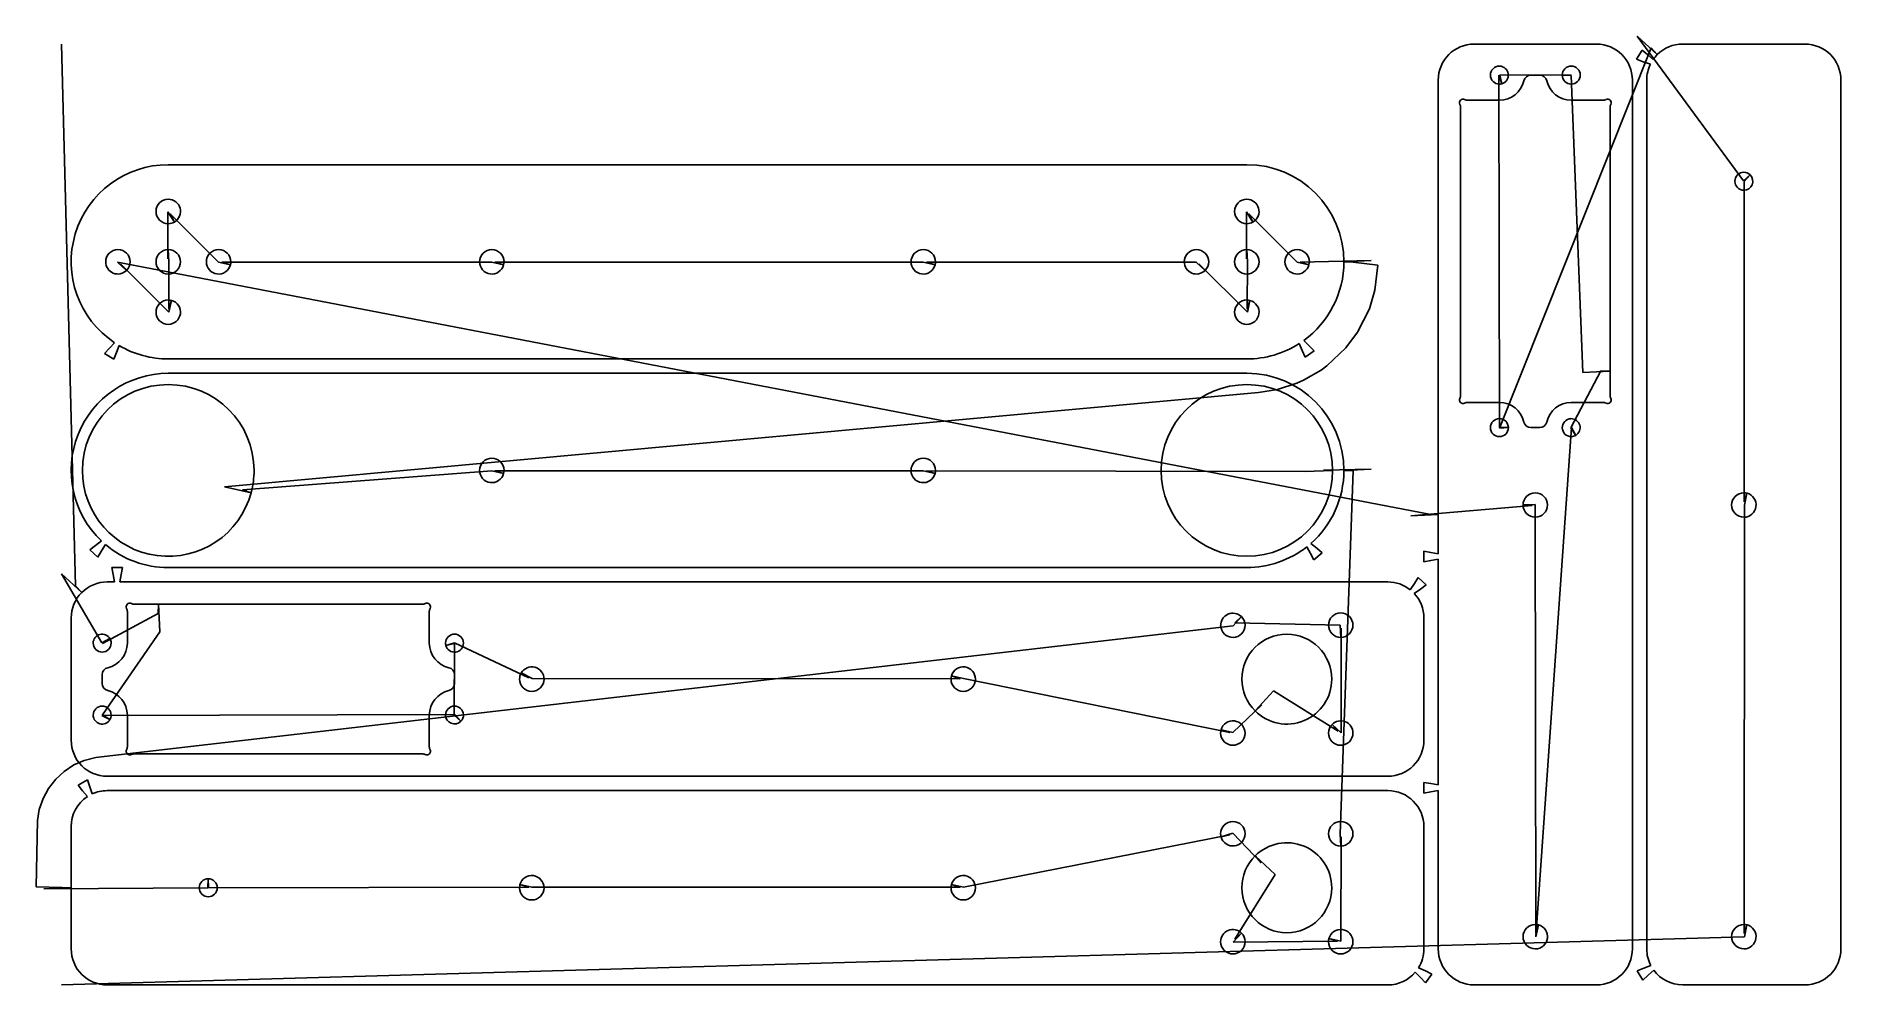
# Model space of a CAD drawing. Header units: inches. Extents: x -0.19 to 9.69, y 0 to 5.19.
import ezdxf

# ---------------------------------------------------------------- set-up
doc = ezdxf.new("R2010")
doc.units = ezdxf.units.IN
doc.layers.get('0').update_dxf_attribs({"linetype": 'CONTINUOUS'})
for name, color, linetype in [('3', 7, 'CONTINUOUS'), ('5', 7, 'CONTINUOUS'), ('9', 7, 'CONTINUOUS')]:
    doc.layers.add(name, color=color, linetype=linetype)

msp = doc.modelspace()

# ---------------------------------------------------------------- linework, layer by layer
at = {"color": 0, "linetype": 'CONTINUOUS'}
for p, q in [((0.0239, 2.1839), (-0.0529, 5.148)), ((9.1568, 4.3992), (8.5738, 5.1917)), ((8.6506, 5.1272), (7.8197, 3.0471)), ((8.5712, 5.0648), (8.601, 5.1157)), ((7.8197, 3.0514), (7.8176, 4.9777)), ((7.8218, 4.9789), (8.2133, 4.9805)), ((8.2133, 4.9762), (8.2761, 3.3511)), ((9.1606, 2.6429), (9.1598, 4.3962)), ((0.5293, 3.9737), (0.529, 4.2308)), ((0.5419, 4.2187), (0.8064, 3.9539)), ((6.4348, 3.9737), (6.4345, 4.2308)), ((6.4474, 4.2187), (6.7119, 3.9539)), ((7.4351, 2.5762), (0.2539, 3.9546)), ((0.5338, 3.6981), (0.5344, 3.9568)), ((0.824, 3.9544), (2.3025, 3.9539)), ((2.3201, 3.9544), (4.6647, 3.9539)), ((4.6823, 3.9544), (6.1594, 3.9546)), ((6.4393, 3.6981), (6.4399, 3.9568)), ((6.7296, 3.9544), (7.1184, 3.9632)), ((7.0185, 3.9545), (7.1548, 3.9381)), ((0.2695, 3.9462), (0.5343, 3.6804)), ((6.175, 3.9462), (6.4398, 3.6804)), ((7.1548, 3.9381), (7.1384, 3.802)), ((7.1384, 3.802), (7.1081, 3.6997)), ((7.1081, 3.6997), (7.0432, 3.5715)), ((7.0432, 3.5715), (6.9797, 3.4856)), ((6.8051, 3.469), (6.7563, 3.4358)), ((6.9797, 3.4856), (6.8749, 3.3874)), ((0.2329, 3.4236), (0.1829, 3.4549)), ((6.8432, 3.3643), (6.7469, 3.3088)), ((6.8749, 3.3874), (6.8432, 3.3643)), ((6.7111, 3.2928), (6.6055, 3.2585)), ((6.7469, 3.3088), (6.7111, 3.2928)), ((8.376, 3.3598), (8.2106, 3.048)), ((6.5002, 3.2408), (0.8389, 2.7258)), ((6.6055, 3.2585), (6.5002, 3.2408)), ((8.2142, 3.0502), (8.0194, 0.2631)), ((0.9377, 2.7084), (2.3025, 2.8121)), ((2.3201, 2.8127), (4.6647, 2.8121)), ((4.6823, 2.8127), (6.757, 2.8084)), ((6.8569, 2.8171), (7.1184, 2.8215)), ((7.0185, 2.8128), (6.9483, 0.8267)), ((7.9996, 2.6238), (7.3352, 2.5675)), ((8.0188, 0.2807), (8.0165, 2.6289)), ((9.1606, 0.2807), (9.1611, 2.6253)), ((0.1455, 2.3413), (0.1016, 2.3807)), ((7.406, 2.3149), (7.406, 2.3739)), ((0.2222, 2.2837), (0.2812, 2.2837)), ((6.8496, 2.3643), (6.8042, 2.3266)), ((0.1687, 1.872), (-0.0529, 2.2484)), ((7.3752, 2.2296), (7.4184, 2.1895)), ((0.4759, 2.0327), (0.1708, 1.8682)), ((6.3708, 1.9809), (6.9483, 1.9684)), ((0.1708, 1.4782), (0.4846, 1.9328)), ((0.1806, 1.2498), (6.3628, 1.9652)), ((6.9534, 1.9515), (6.9532, 1.3801)), ((2.0993, 1.868), (2.0973, 1.4758)), ((2.5063, 1.6798), (2.0982, 1.8721)), ((4.8673, 1.6755), (2.5235, 1.6758)), ((6.3437, 1.3802), (4.8849, 1.6761)), ((6.9376, 1.3884), (6.5833, 1.6098)), ((6.5188, 1.533), (6.3613, 1.3808)), ((2.1003, 1.4789), (0.1687, 1.4745)), ((-0.039, 1.1679), (0.0152, 1.2034)), ((0.0152, 1.2034), (0.0717, 1.2282)), ((0.0717, 1.2282), (0.1346, 1.2441)), ((0.1346, 1.2441), (0.1806, 1.2498)), ((-0.1242, 1.075), (-0.0844, 1.1261)), ((-0.0844, 1.1261), (-0.039, 1.1679)), ((0.0379, 1.0928), (0.0895, 1.1213)), ((7.406, 1.0493), (7.406, 1.1083)), ((-0.1747, 0.9594), (-0.1536, 1.0207)), ((-0.1536, 1.0207), (-0.1242, 1.075)), ((-0.1921, 0.5365), (-0.1848, 0.8993)), ((-0.1848, 0.8993), (-0.1747, 0.9594)), ((6.3448, 0.8203), (4.8849, 0.5343)), ((6.5157, 0.6686), (6.3598, 0.8296)), ((6.9534, 0.8098), (6.9519, 0.2391)), ((6.3711, 0.2498), (6.5925, 0.6042)), ((-0.05, 0.5337), (-0.1921, 0.5365)), ((0.7482, 0.5315), (-0.1499, 0.525)), ((2.5051, 0.5338), (0.7525, 0.5315)), ((4.8673, 0.5338), (2.5227, 0.5343)), ((-0.0529, 0), (9.1611, 0.2631)), ((6.9342, 0.2385), (6.3627, 0.2342)), ((7.4497, 0.0592), (7.4151, 0.0114)), ((8.6053, 0.0266), (8.5742, 0.0768))]:
    msp.add_line(p, q, dxfattribs=at)
at = {"layer": '3', "color": 3, "linetype": 'CONTINUOUS'}
for p, q in [((7.6819, 5.148), (8.3512, 5.148)), ((8.8236, 5.148), (9.4929, 5.148)), ((8.6467, 5.0374), (8.6078, 5.0515)), ((8.6618, 5.0633), (8.6305, 5.0903)), ((7.485, 2.574), (7.485, 4.9512)), ((8.0407, 4.9783), (7.9924, 4.9783)), ((8.548, 4.9512), (8.548, 0.1969)), ((8.6268, 0.1969), (8.6268, 4.9512)), ((9.6898, 4.9512), (9.6898, 0.1969)), ((7.6071, 4.8012), (7.6071, 3.2264)), ((7.8197, 4.8406), (7.6465, 4.8406)), ((8.3866, 4.8406), (8.2134, 4.8406)), ((8.426, 3.3576), (8.426, 4.8012)), ((0.5315, 4.4882), (6.437, 4.4882)), ((0.237, 3.5142), (0.2092, 3.4837)), ((0.2625, 3.4983), (0.2473, 3.4599)), ((6.7238, 3.5092), (6.7405, 3.4714)), ((6.7486, 3.5261), (6.7776, 3.4967)), ((6.437, 3.4252), (0.5315, 3.4252)), ((0.5315, 3.3465), (6.437, 3.3465)), ((8.426, 3.2264), (8.426, 3.3576)), ((7.6465, 3.187), (7.8197, 3.187)), ((8.2134, 3.187), (8.3866, 3.187)), ((7.9924, 3.0492), (8.0407, 3.0492)), ((7.485, 2.3594), (7.485, 2.574)), ((0.1652, 2.4298), (0.1325, 2.4046)), ((0.1876, 2.4098), (0.1659, 2.3745)), ((6.7649, 2.3967), (6.7851, 2.3606)), ((6.788, 2.4158), (6.8197, 2.3893)), ((6.437, 2.2835), (0.5315, 2.2835)), ((7.485, 2.3594), (7.4444, 2.3669)), ((7.485, 2.3294), (7.4444, 2.322)), ((7.485, 1.0938), (7.485, 2.3294)), ((0.1969, 2.2047), (0.2367, 2.2047)), ((0.2367, 2.2047), (0.2292, 2.2454)), ((0.2667, 2.2047), (0.2741, 2.2454)), ((0.2667, 2.2047), (7.2094, 2.2047)), ((7.332, 2.1619), (7.3542, 2.1967)), ((0.4781, 2.0827), (0.3469, 2.0827)), ((1.9217, 2.0827), (0.4781, 2.0827)), ((7.354, 2.1415), (7.3871, 2.1662)), ((0, 1.3386), (0, 2.0079)), ((0.3075, 2.0433), (0.3075, 1.8701)), ((1.961, 1.8701), (1.961, 2.0433)), ((7.4063, 2.0079), (7.4063, 1.3386)), ((0.1697, 1.6973), (0.1697, 1.6491)), ((2.0988, 1.6491), (2.0988, 1.6973)), ((0.3075, 1.4764), (0.3075, 1.3031)), ((1.961, 1.3031), (1.961, 1.4764)), ((0.3469, 1.2638), (1.9217, 1.2638)), ((7.2094, 1.1417), (0.1969, 1.1417)), ((7.485, 1.0938), (7.4444, 1.1013)), ((0.0888, 1.0307), (0.0626, 1.0626)), ((0.115, 1.0452), (0.1019, 1.0844)), ((0.1969, 1.063), (7.2094, 1.063)), ((7.485, 1.0638), (7.4444, 1.0563)), ((7.485, 0.1969), (7.485, 1.0638)), ((0, 0.5315), (0, 0.8661)), ((7.4063, 0.8661), (7.4063, 0.1969)), ((0, 0.1969), (0, 0.5315)), ((8.6489, 0.1061), (8.6105, 0.091)), ((7.2094, 0), (0.1969, 0)), ((7.3596, 0.0695), (7.3881, 0.0397)), ((7.3772, 0.0938), (7.4145, 0.076)), ((8.3512, 0), (7.6819, 0)), ((8.6648, 0.0806), (8.6342, 0.0528)), ((9.4929, 0), (8.8236, 0))]:
    msp.add_line(p, q, dxfattribs=at)
for centre, radius, start, end in [((7.6819, 4.9512), 0.1969, 90, 180), ((8.3512, 4.9512), 0.1969, 0, 90), ((8.8236, 4.9512), 0.1969, 90, 135), ((9.4929, 4.9512), 0.1969, 360, 90), ((8.8236, 4.9512), 0.1969, 135, 145.27772), ((7.8197, 4.9783), 0.1378, 270, 347.16041), ((7.9924, 4.939), 0.0394, 90, 167.16041), ((8.0407, 4.939), 0.0394, 12.83959, 90), ((8.2134, 4.9783), 0.1378, 192.83959, 270), ((8.8236, 4.9512), 0.1969, 154.01807, 180), ((7.621, 4.8266), 0.0197, 64.47122, 205.52878), ((7.6465, 4.8799), 0.0394, 244.47122, 270), ((8.3866, 4.8799), 0.0394, 270, 295.52878), ((8.4121, 4.8266), 0.0197, 334.47122, 115.52878), ((7.5677, 4.8012), 0.0394, 360, 25.52878), ((8.4654, 4.8012), 0.0394, 154.47122, 180), ((0.5315, 3.9567), 0.5315, 90, 236.35803), ((6.437, 3.9567), 0.5315, 0, 90), ((0.5315, 4.2323), 0.0669, 90, 270), ((0.5315, 4.2323), 0.0669, 300, 90), ((6.437, 4.2323), 0.0669, 90, 270), ((6.437, 4.2323), 0.0669, 300, 90), ((0.5315, 4.2323), 0.0669, 270, 300), ((6.437, 4.2323), 0.0669, 270, 300), ((0.2559, 3.9567), 0.0669, 360, 180), ((0.2559, 3.9567), 0.0669, 180, 315), ((0.2559, 3.9567), 0.0669, 315, 0), ((0.5315, 3.9567), 0.0669, 90, 180), ((0.5315, 3.9567), 0.0669, 180, 360), ((0.5315, 3.9567), 0.0669, 360, 90), ((0.8071, 3.9567), 0.0669, 0, 180), ((0.8071, 3.9567), 0.0669, 180, 345), ((0.8071, 3.9567), 0.0669, 345, 0), ((2.3031, 3.9567), 0.0669, 0, 180), ((2.3031, 3.9567), 0.0669, 180, 345), ((2.3031, 3.9567), 0.0669, 345, 0), ((4.6654, 3.9567), 0.0669, 0, 180), ((4.6654, 3.9567), 0.0669, 180, 345), ((4.6654, 3.9567), 0.0669, 345, 0), ((6.1614, 3.9567), 0.0669, 360, 180), ((6.1614, 3.9567), 0.0669, 180, 315), ((6.1614, 3.9567), 0.0669, 315, 0), ((6.437, 3.9567), 0.0669, 90, 180), ((6.437, 3.9567), 0.0669, 180, 360), ((6.437, 3.9567), 0.0669, 360, 90), ((6.7126, 3.9567), 0.0669, 0, 180), ((6.7126, 3.9567), 0.0669, 180, 345), ((6.437, 3.9567), 0.5315, 305.89042, 360), ((6.7126, 3.9567), 0.0669, 345, 0), ((0.5315, 3.6811), 0.0669, 90, 270), ((0.5315, 3.6811), 0.0669, 75, 90), ((0.5315, 3.6811), 0.0669, 270, 75), ((6.437, 3.6811), 0.0669, 90, 270), ((6.437, 3.6811), 0.0669, 75, 90), ((6.437, 3.6811), 0.0669, 270, 75), ((0.5315, 3.9567), 0.5315, 239.59249, 270), ((6.437, 3.9567), 0.5315, 270, 302.65596), ((0.5315, 2.815), 0.5315, 90, 226.44016), ((6.437, 2.815), 0.5315, 0, 90), ((7.621, 3.2009), 0.0197, 154.47122, 295.52878), ((7.5677, 3.2264), 0.0394, 334.47122, 360), ((7.6465, 3.1476), 0.0394, 90, 115.52878), ((7.8197, 3.0492), 0.1378, 12.83959, 90), ((8.2134, 3.0492), 0.1378, 90, 167.16041), ((8.3866, 3.1476), 0.0394, 64.47122, 90), ((8.4121, 3.2009), 0.0197, 244.47122, 25.52878), ((8.4654, 3.2264), 0.0394, 180, 205.52878), ((7.9924, 3.0886), 0.0394, 192.83959, 270), ((8.0407, 3.0886), 0.0394, 270, 347.16041), ((2.3031, 2.815), 0.0669, 360, 180), ((4.6654, 2.815), 0.0669, 0, 180), ((2.3031, 2.815), 0.0669, 180, 345), ((2.3031, 2.815), 0.0669, 345, 0), ((4.6654, 2.815), 0.0669, 180, 345), ((4.6654, 2.815), 0.0669, 345, 0), ((6.437, 2.815), 0.5315, 311.32447, 360), ((8.0165, 2.626), 0.0669, 90, 180), ((8.0165, 2.626), 0.0669, 270, 90), ((9.1583, 2.626), 0.0669, 90, 270), ((9.1583, 2.626), 0.0669, 75, 90), ((9.1583, 2.626), 0.0669, 270, 75), ((8.0165, 2.626), 0.0669, 180, 270), ((0.5315, 2.815), 0.5315, 229.67462, 270), ((6.437, 2.815), 0.5315, 270, 308.09001), ((0.1969, 2.0079), 0.1969, 90, 135), ((7.2094, 2.0079), 0.1969, 51.48176, 90), ((0.1969, 2.0079), 0.1969, 135, 180), ((0.3214, 2.0688), 0.0197, 64.47122, 205.52878), ((0.3469, 2.122), 0.0394, 244.47122, 270), ((1.9217, 2.122), 0.0394, 270, 295.52878), ((1.9471, 2.0688), 0.0197, 334.47122, 115.52878), ((7.2094, 2.0079), 0.1969, 360, 42.74142), ((0.2681, 2.0433), 0.0394, 360, 25.52878), ((2.0004, 2.0433), 0.0394, 154.47122, 180), ((6.3607, 1.9671), 0.0669, 46.17187, 181.17187), ((6.3607, 1.9671), 0.0669, 1.17187, 46.17187), ((6.9512, 1.9685), 0.0669, 360, 180), ((6.3606, 1.9685), 0.0669, 182.34384, 359.99991), ((6.6559, 1.6732), 0.2461, 360, 180), ((6.9512, 1.9685), 0.0669, 180, 270), ((6.9512, 1.9685), 0.0669, 270, 0), ((0.1697, 1.8701), 0.1378, 282.83959, 0), ((2.0988, 1.8701), 0.1378, 180, 257.16041), ((0.2091, 1.6973), 0.0394, 102.83959, 180), ((2.0594, 1.6973), 0.0394, 360, 77.16041), ((2.522, 1.6732), 0.0669, 150, 180), ((2.522, 1.6732), 0.0669, 360, 150), ((4.8843, 1.6732), 0.0669, 165, 180), ((4.8843, 1.6732), 0.0669, 360, 165), ((0.2091, 1.6491), 0.0394, 180, 257.16041), ((0.1697, 1.4764), 0.1378, 360, 77.16041), ((2.0988, 1.4764), 0.1378, 102.83959, 180), ((2.0594, 1.6491), 0.0394, 282.83959, 0), ((2.522, 1.6732), 0.0669, 180, 360), ((4.8843, 1.6732), 0.0669, 180, 360), ((6.6559, 1.6732), 0.2461, 180, 225), ((6.6559, 1.6732), 0.2461, 225, 0), ((6.3606, 1.378), 0.0669, 165, 180), ((6.3606, 1.378), 0.0669, 360, 165), ((6.9512, 1.378), 0.0669, 135, 180), ((6.9512, 1.378), 0.0669, 360, 135), ((0.1969, 1.3386), 0.1969, 180, 270), ((0.3214, 1.2777), 0.0197, 154.47122, 295.52878), ((0.2681, 1.3031), 0.0394, 334.47122, 360), ((1.9471, 1.2777), 0.0197, 244.47122, 25.52878), ((2.0004, 1.3031), 0.0394, 180, 205.52878), ((6.3606, 1.378), 0.0669, 180, 0), ((6.9512, 1.378), 0.0669, 180, 360), ((7.2094, 1.3386), 0.1969, 270, 0), ((0.3469, 1.2244), 0.0394, 90, 115.52878), ((1.9217, 1.2244), 0.0394, 64.47122, 90), ((0.1969, 0.8661), 0.1969, 123.30084, 180), ((0.1969, 0.8661), 0.1969, 90, 114.56049), ((7.2094, 0.8661), 0.1969, 360, 90), ((6.3606, 0.8268), 0.0669, 360, 180), ((6.9512, 0.8268), 0.0669, 360, 180), ((6.3606, 0.8268), 0.0669, 180, 195), ((6.3606, 0.8268), 0.0669, 195, 0), ((6.9512, 0.8268), 0.0669, 180, 270), ((6.9512, 0.8268), 0.0669, 270, 0), ((6.6559, 0.5315), 0.2461, 135, 180), ((6.6559, 0.5315), 0.2461, 360, 135), ((2.522, 0.5315), 0.0669, 360, 165), ((4.8843, 0.5315), 0.0669, 360, 165), ((2.522, 0.5315), 0.0669, 165, 180), ((2.522, 0.5315), 0.0669, 180, 360), ((4.8843, 0.5315), 0.0669, 165, 180), ((4.8843, 0.5315), 0.0669, 180, 360), ((6.6559, 0.5315), 0.2461, 180, 360), ((6.3606, 0.2362), 0.0669, 45, 180), ((6.9512, 0.2362), 0.0669, 360, 165), ((8.0165, 0.2638), 0.0669, 90, 270), ((8.0165, 0.2638), 0.0669, 75, 90), ((8.0165, 0.2638), 0.0669, 270, 75), ((9.1583, 0.2638), 0.0669, 90, 270), ((9.1583, 0.2638), 0.0669, 75, 90), ((9.1583, 0.2638), 0.0669, 270, 75), ((6.3606, 0.2362), 0.0669, 180, 0), ((6.3606, 0.2362), 0.0669, 360, 45), ((6.9512, 0.2362), 0.0669, 165, 180), ((6.9512, 0.2362), 0.0669, 180, 360), ((0.1969, 0.1969), 0.1969, 180, 270), ((7.2094, 0.1969), 0.1969, 328.44329, 0), ((7.6819, 0.1969), 0.1969, 180, 270), ((8.3512, 0.1969), 0.1969, 270, 360), ((8.8236, 0.1969), 0.1969, 180, 207.45125), ((9.4929, 0.1969), 0.1969, 270, 360), ((7.2094, 0.1969), 0.1969, 270, 319.70294), ((8.8236, 0.1969), 0.1969, 216.1916, 270)]:
    msp.add_arc(centre, radius, start, end, dxfattribs=at)
at = {"layer": '5', "color": 5, "linetype": 'CONTINUOUS'}
for centre, radius, start, end in [((7.8197, 4.9783), 0.0492, 90, 270), ((7.8197, 4.9783), 0.0492, 285, 90), ((8.2134, 4.9783), 0.0492, 90, 180), ((8.2134, 4.9783), 0.0492, 180, 270), ((8.2134, 4.9783), 0.0492, 270, 90), ((7.8197, 4.9783), 0.0492, 270, 285), ((9.1583, 4.3976), 0.0492, 90, 270), ((9.1583, 4.3976), 0.0492, 45, 90), ((9.1583, 4.3976), 0.0492, 270, 45), ((0.5315, 2.815), 0.4699, 0, 180), ((6.437, 2.815), 0.4699, 360, 180), ((7.8197, 3.0492), 0.0492, 90, 270), ((7.8197, 3.0492), 0.0492, 360, 90), ((8.2134, 3.0492), 0.0492, 92.34384, 269.99991), ((8.2124, 3.0492), 0.0492, 301.17187, 91.17187), ((7.8197, 3.0492), 0.0492, 270, 0), ((8.2124, 3.0492), 0.0492, 271.17187, 301.17187), ((0.5315, 2.815), 0.4699, 180, 345), ((0.5315, 2.815), 0.4699, 345, 0), ((6.437, 2.815), 0.4699, 180, 360), ((0.1697, 1.8701), 0.0492, 30, 180), ((0.1697, 1.8701), 0.0492, 360, 30), ((2.0988, 1.8701), 0.0492, 360, 180), ((0.1697, 1.8701), 0.0492, 180, 360), ((2.0988, 1.8701), 0.0492, 180, 195), ((2.0988, 1.8701), 0.0492, 195, 0), ((0.1697, 1.4764), 0.0492, 360, 180), ((2.0988, 1.4764), 0.0492, 2.34384, 179.99991), ((0.1697, 1.4764), 0.0492, 180, 330), ((0.1697, 1.4764), 0.0492, 330, 0), ((2.0988, 1.4774), 0.0492, 181.17187, 316.17187), ((2.0988, 1.4774), 0.0492, 316.17187, 1.17187), ((0.7504, 0.5315), 0.0492, 90, 180), ((0.7504, 0.5315), 0.0492, 180, 0), ((0.7504, 0.5315), 0.0492, 360, 90)]:
    msp.add_arc(centre, radius, start, end, dxfattribs=at)
at = {"layer": '9', "color": 9, "linetype": 'CONTINUOUS'}
for p, q in [((8.5738, 5.1917), (8.6844, 5.0904)), ((8.6078, 5.0515), (8.5712, 5.0648)), ((8.6305, 5.0903), (8.601, 5.1157)), ((8.6844, 5.0904), (8.6506, 5.1272)), ((7.8176, 4.9777), (7.8324, 4.9308)), ((7.8324, 4.9308), (7.8218, 4.9789)), ((8.2133, 4.9805), (8.1642, 4.9783)), ((8.1642, 4.9783), (8.2133, 4.9762)), ((9.1931, 4.4324), (9.1568, 4.3992)), ((9.1598, 4.3962), (9.1931, 4.4324)), ((0.529, 4.2308), (0.565, 4.1743)), ((0.565, 4.1743), (0.5419, 4.2187)), ((6.4345, 4.2308), (6.4705, 4.1743)), ((6.4705, 4.1743), (6.4474, 4.2187)), ((0.2539, 3.9546), (0.3032, 3.9094)), ((0.5315, 4.0236), (0.5293, 3.9737)), ((0.5344, 3.9568), (0.5315, 4.0236)), ((0.8064, 3.9539), (0.8717, 3.9394)), ((0.8717, 3.9394), (0.824, 3.9544)), ((2.3025, 3.9539), (2.3678, 3.9394)), ((2.3678, 3.9394), (2.3201, 3.9544)), ((4.6647, 3.9539), (4.73, 3.9394)), ((4.73, 3.9394), (4.6823, 3.9544)), ((6.1594, 3.9546), (6.2087, 3.9094)), ((6.437, 4.0236), (6.4348, 3.9737)), ((6.4399, 3.9568), (6.437, 4.0236)), ((6.7119, 3.9539), (6.7772, 3.9394)), ((6.7772, 3.9394), (6.7296, 3.9544)), ((7.1184, 3.9632), (6.9685, 3.9567)), ((6.9685, 3.9567), (7.0185, 3.9545)), ((0.3032, 3.9094), (0.2695, 3.9462)), ((6.2087, 3.9094), (6.175, 3.9462)), ((0.5488, 3.7458), (0.5338, 3.6981)), ((0.5343, 3.6804), (0.5488, 3.7458)), ((6.4543, 3.7458), (6.4393, 3.6981)), ((6.4398, 3.6804), (6.4543, 3.7458)), ((0.2092, 3.4837), (0.1829, 3.4549)), ((0.2473, 3.4599), (0.2329, 3.4236)), ((6.7405, 3.4714), (6.7563, 3.4358)), ((6.7776, 3.4967), (6.8051, 3.469)), ((8.2761, 3.3511), (8.426, 3.3576)), ((8.426, 3.3576), (8.376, 3.3598)), ((7.8689, 3.0492), (7.8197, 3.0514)), ((7.8197, 3.0471), (7.8689, 3.0492)), ((8.2106, 3.048), (8.2378, 3.0071)), ((8.2378, 3.0071), (8.2142, 3.0502)), ((2.3025, 2.8121), (2.3678, 2.7976)), ((2.3678, 2.7976), (2.3201, 2.8127)), ((4.6647, 2.8121), (4.73, 2.7976)), ((4.73, 2.7976), (4.6823, 2.8127)), ((6.757, 2.8084), (6.9069, 2.815)), ((6.9069, 2.815), (6.8569, 2.8171)), ((7.1184, 2.8215), (6.9685, 2.815)), ((6.9685, 2.815), (7.0185, 2.8128)), ((0.8389, 2.7258), (0.9854, 2.6933)), ((0.9854, 2.6933), (0.9377, 2.7084)), ((9.1756, 2.6906), (9.1606, 2.6429)), ((9.1611, 2.6253), (9.1756, 2.6906)), ((7.3352, 2.5675), (7.485, 2.574)), ((7.485, 2.574), (7.4351, 2.5762)), ((8.0165, 2.6289), (7.9496, 2.626)), ((7.9496, 2.626), (7.9996, 2.6238)), ((0.1325, 2.4046), (0.1016, 2.3807)), ((0.1659, 2.3745), (0.1455, 2.3413)), ((6.8197, 2.3893), (6.8496, 2.3643)), ((7.4444, 2.3669), (7.406, 2.3739)), ((0.2292, 2.2454), (0.2222, 2.2837)), ((0.2741, 2.2454), (0.2812, 2.2837)), ((6.7851, 2.3606), (6.8042, 2.3266)), ((7.4444, 2.322), (7.406, 2.3149)), ((-0.0529, 2.2484), (0.0577, 2.1471)), ((0.0577, 2.1471), (0.0239, 2.1839)), ((7.3542, 2.1967), (7.3752, 2.2296)), ((7.3871, 2.1662), (7.4184, 2.1895)), ((0.4781, 2.0827), (0.4759, 2.0327)), ((0.4846, 1.9328), (0.4781, 2.0827)), ((6.3628, 1.9652), (6.407, 2.0154)), ((6.407, 2.0154), (6.3708, 1.9809)), ((0.2123, 1.8947), (0.1687, 1.872)), ((0.1708, 1.8682), (0.2123, 1.8947)), ((6.9483, 1.9684), (6.9512, 1.9016)), ((6.9512, 1.9016), (6.9534, 1.9515)), ((2.0982, 1.8721), (2.0513, 1.8573)), ((2.0513, 1.8573), (2.0993, 1.868)), ((2.5235, 1.6758), (2.4641, 1.7067)), ((2.4641, 1.7067), (2.5063, 1.6798)), ((4.8849, 1.6761), (4.8196, 1.6906)), ((4.8196, 1.6906), (4.8673, 1.6755)), ((6.5833, 1.6098), (6.4819, 1.4992)), ((6.4819, 1.4992), (6.5188, 1.533)), ((0.1687, 1.4745), (0.2123, 1.4518)), ((0.2123, 1.4518), (0.1708, 1.4782)), ((2.0973, 1.4758), (2.1343, 1.4433)), ((2.1343, 1.4433), (2.1003, 1.4789)), ((6.3613, 1.3808), (6.296, 1.3953)), ((6.296, 1.3953), (6.3437, 1.3802)), ((6.9532, 1.3801), (6.9039, 1.4253)), ((6.9039, 1.4253), (6.9376, 1.3884)), ((0.0626, 1.0626), (0.0379, 1.0928)), ((0.1019, 1.0844), (0.0895, 1.1213)), ((7.4444, 1.1013), (7.406, 1.1083)), ((7.4444, 1.0563), (7.406, 1.0493)), ((6.3598, 0.8296), (6.296, 0.8094)), ((6.296, 0.8094), (6.3448, 0.8203)), ((6.9483, 0.8267), (6.9512, 0.7598)), ((6.9512, 0.7598), (6.9534, 0.8098)), ((6.5925, 0.6042), (6.4819, 0.7055)), ((6.4819, 0.7055), (6.5157, 0.6686)), ((-0.1499, 0.525), (0, 0.5315)), ((0, 0.5315), (-0.05, 0.5337)), ((0.7504, 0.5807), (0.7482, 0.5315)), ((0.7525, 0.5315), (0.7504, 0.5807)), ((2.5227, 0.5343), (2.4574, 0.5488)), ((2.4574, 0.5488), (2.5051, 0.5338)), ((4.8849, 0.5343), (4.8196, 0.5488)), ((4.8196, 0.5488), (4.8673, 0.5338)), ((8.0339, 0.3284), (8.0188, 0.2807)), ((8.0194, 0.2631), (8.0339, 0.3284)), ((9.1756, 0.3284), (9.1606, 0.2807)), ((9.1611, 0.2631), (9.1756, 0.3284)), ((6.3627, 0.2342), (6.408, 0.2835)), ((6.408, 0.2835), (6.3711, 0.2498)), ((6.9519, 0.2391), (6.8865, 0.2535)), ((6.8865, 0.2535), (6.9342, 0.2385)), ((7.3881, 0.0397), (7.4151, 0.0114)), ((7.4145, 0.076), (7.4497, 0.0592)), ((8.6105, 0.091), (8.5742, 0.0768)), ((8.6342, 0.0528), (8.6053, 0.0266))]:
    msp.add_line(p, q, dxfattribs=at)

doc.saveas('drawing.dxf')
